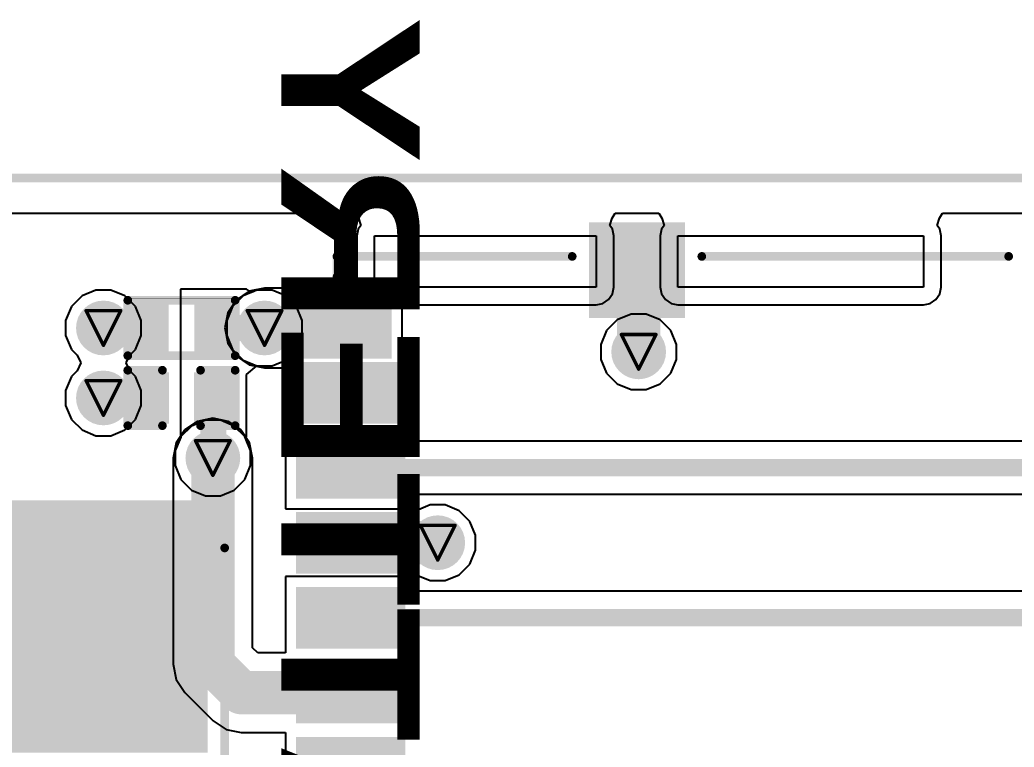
# Model space of a CAD drawing. Header units: inches. Extents: x -6 to 385, y -2 to 98.
# Drawn here: x 17.6 to 32.18, y 36.65 to 47.32 of the extents above; entities that cross this region are included whole.
import ezdxf

# ---------------------------------------------------------------- set-up
doc = ezdxf.new("R2010")
doc.units = ezdxf.units.IN
for name, color, linetype in [('Board outline', 216, 'Continuous'), ('Bottom Layer', 5, 'Continuous'), ('Bottom Overlay', 54, 'Continuous'), ('Bottom Paste', 16, 'Continuous'), ('Bottom Solder', 6, 'Continuous'), ('Drill Drawing', 1, 'Continuous'), ('Keep-Out Layer', 6, 'Continuous'), ('Layer 1', 16, 'Continuous'), ('Layer 2', 76, 'Continuous'), ('Top Layer', 1, 'Continuous'), ('Top Overlay', 2, 'Continuous'), ('Top Paste', 8, 'Continuous'), ('Top Solder', 216, 'Continuous'), ('Via Holes', 16, 'Continuous')]:
    doc.layers.add(name, color=color, linetype=linetype)
doc.styles.add('Arial Black_Bold', font='', dxfattribs={"height": 0.2})
doc.styles.get('Arial Black_Bold').set_extended_font_data('Arial Black', bold=True)

# ---------------------------------------------------------------- blocks, each defined once
blk = doc.blocks.new('R___0402_B_23')
at = {"layer": 'Bottom Layer'}
for points in [[(-0.2412999999999999, 0.3174999999999999), (-0.2413000000000001, -0.3175), (-0.6985, -0.3174999999999999), (-0.6985, 0.3175)], [(0.6985, 0.3174999999999999), (0.6985, -0.3175), (0.2412999999999999, -0.3174999999999999), (0.2413000000000001, 0.3175)]]:
    blk.add_hatch(color=5, dxfattribs=at).paths.add_polyline_path(points)
at = {"layer": 'Bottom Paste'}
for points in [[(-0.2412999999999999, 0.3174999999999999), (-0.2413000000000001, -0.3175), (-0.6985, -0.3174999999999999), (-0.6985, 0.3175)], [(0.6985, 0.3174999999999999), (0.6985, -0.3175), (0.2412999999999999, -0.3174999999999999), (0.2413000000000001, 0.3175)]]:
    blk.add_hatch(color=16, dxfattribs=at).paths.add_polyline_path(points)
at = {"layer": 'Bottom Solder'}
for points in [[(-0.1862988399999999, 0.3725011599999999), (-0.18629884, -0.3725011600000001), (-0.75350116, -0.3725011599999999), (-0.75350116, 0.3725011600000001)], [(0.75350116, 0.3725011599999999), (0.75350116, -0.3725011600000001), (0.1862988399999999, -0.3725011599999999), (0.18629884, 0.3725011600000001)]]:
    blk.add_hatch(color=6, dxfattribs=at).paths.add_polyline_path(points)
at = {"layer": 'Bottom Overlay'}
for points in [[(-0.7874, -0.4064, 0.127, 0.127, 0), (-0.7874, 0.4064, 0.127, 0.127, 0)], [(-0.7874, 0.4064, 0.127, 0.127, 0), (0.7874, 0.4064, 0.127, 0.127, 0)], [(0.7874, -0.4064, 0.127, 0.127, 0), (0.7874, 0.4064, 0.127, 0.127, 0)], [(-0.8128, 0.4317974599999999, 0.0032258, 0.0032258, 0), (0.8128, 0.4317974599999999, 0.0032258, 0.0032258, 0)], [(-0.7874, -0.4064, 0.127, 0.127, 0), (0.7874, -0.4064, 0.127, 0.127, 0)]]:
    blk.add_lwpolyline(points, format="xyseb", dxfattribs=at)
for points in [[(-0.8191499999999999, 0.4064, 0.0635, 0.0635, 1), (-0.7556499999999999, 0.4064, 0.0635, 0.0635, 1)], [(-0.8191499999999999, 0.4064, 0.0635, 0.0635, 1), (-0.7556499999999999, 0.4064, 0.0635, 0.0635, 1)], [(0.7556499999999999, 0.4064, 0.0635, 0.0635, 1), (0.8191499999999999, 0.4064, 0.0635, 0.0635, 1)], [(0.7556499999999999, 0.4064, 0.0635, 0.0635, 1), (0.8191499999999999, 0.4064, 0.0635, 0.0635, 1)], [(-0.81360518, 0.4317974599999999, 0.0016129, 0.0016129, 1), (-0.8119948199999999, 0.4317974599999999, 0.0016129, 0.0016129, 1)], [(0.8119948199999999, 0.4317974599999999, 0.0016129, 0.0016129, 1), (0.81360518, 0.4317974599999999, 0.0016129, 0.0016129, 1)], [(-0.8191499999999999, -0.4064, 0.0635, 0.0635, 1), (-0.7556499999999999, -0.4064, 0.0635, 0.0635, 1)], [(-0.8191499999999999, -0.4064, 0.0635, 0.0635, 1), (-0.7556499999999999, -0.4064, 0.0635, 0.0635, 1)], [(0.7556499999999999, -0.4064, 0.0635, 0.0635, 1), (0.8191499999999999, -0.4064, 0.0635, 0.0635, 1)], [(0.7556499999999999, -0.4064, 0.0635, 0.0635, 1), (0.8191499999999999, -0.4064, 0.0635, 0.0635, 1)]]:
    blk.add_lwpolyline(points, format="xyseb", close=True, dxfattribs=at)
blk = doc.blocks.new('DM3BT_DSF_PEJS_64')
at = {"layer": 'Top Layer'}
for points in [[(-0.9999992699999999, 6.75000047), (-0.9999992699999999, 8.15000021), (-0.2999981299999999, 8.15000021), (-0.29999813, 6.75000047)], [(0.1000010699999999, 6.75000047), (0.1000010700000001, 8.15000021), (0.8000022099999999, 8.15000021), (0.8000022099999999, 6.75000047)], [(1.20000141, 6.75000047), (1.20000141, 8.15000021), (1.90000255, 8.15000021), (1.90000255, 6.75000047)], [(2.30000175, 6.75000047), (2.30000175, 8.15000021), (3.00000289, 8.15000021), (3.00000289, 6.75000047)], [(3.40000209, 6.75000047), (3.40000209, 8.15000021), (4.10000323, 8.15000021), (4.10000323, 6.75000047)], [(4.49999989, 6.75000047), (4.49999989, 8.15000021), (5.20000103, 8.15000021), (5.20000103, 6.75000047)], [(5.45000053, 6.95000007), (5.45000053, 8.15000021), (6.15000167, 8.15000021), (6.15000167, 6.95000007)], [(6.05000187, 3.84999865), (7.25000201, 3.84999865), (7.25000201, 2.64999851), (6.05000187, 2.64999851)]]:
    blk.add_hatch(color=1, dxfattribs=at).paths.add_polyline_path(points)
at = {"layer": 'Top Paste'}
for points in [[(-0.9999992699999999, 6.75000047), (-0.9999992699999999, 8.15000021), (-0.2999981299999999, 8.15000021), (-0.29999813, 6.75000047)], [(0.1000010699999999, 6.75000047), (0.1000010700000001, 8.15000021), (0.8000022099999999, 8.15000021), (0.8000022099999999, 6.75000047)], [(1.20000141, 6.75000047), (1.20000141, 8.15000021), (1.90000255, 8.15000021), (1.90000255, 6.75000047)], [(2.30000175, 6.75000047), (2.30000175, 8.15000021), (3.00000289, 8.15000021), (3.00000289, 6.75000047)], [(3.40000209, 6.75000047), (3.40000209, 8.15000021), (4.10000323, 8.15000021), (4.10000323, 6.75000047)], [(4.49999989, 6.75000047), (4.49999989, 8.15000021), (5.20000103, 8.15000021), (5.20000103, 6.75000047)], [(5.45000053, 6.95000007), (5.45000053, 8.15000021), (6.15000167, 8.15000021), (6.15000167, 6.95000007)], [(6.05000187, 3.84999865), (7.25000201, 3.84999865), (7.25000201, 2.64999851), (6.05000187, 2.64999851)]]:
    blk.add_hatch(color=8, dxfattribs=at).paths.add_polyline_path(points)
at = {"layer": 'Top Solder'}
for points in [[(-1.10159927, 6.648400469999999), (-1.10159927, 8.25160021), (-0.1983981299999999, 8.25160021), (-0.1983981300000001, 6.648400469999999)], [(-0.001598930000000074, 6.648400469999999), (-0.001598929999999926, 8.25160021), (0.9016022099999998, 8.25160021), (0.9016022099999998, 6.648400469999999)], [(1.09840141, 6.648400469999999), (1.09840141, 8.25160021), (2.00160255, 8.25160021), (2.00160255, 6.648400469999999)], [(2.19840175, 6.648400469999999), (2.19840175, 8.25160021), (3.10160289, 8.25160021), (3.10160289, 6.648400469999999)], [(3.29840209, 6.648400469999999), (3.29840209, 8.25160021), (4.20160323, 8.25160021), (4.20160323, 6.648400469999999)], [(4.398399889999999, 6.648400469999999), (4.398399889999999, 8.25160021), (5.30160103, 8.25160021), (5.30160103, 6.648400469999999)], [(5.34840053, 6.848400069999999), (5.34840053, 8.25160021), (6.25160167, 8.25160021), (6.25160167, 6.848400069999999)], [(5.94840187, 3.95159865), (7.351602009999999, 3.95159865), (7.351602009999999, 2.54839851), (5.94840187, 2.54839851)]]:
    blk.add_hatch(color=216, dxfattribs=at).paths.add_polyline_path(points)
at = {"layer": 'Keep-Out Layer'}
for p, q in [((6.40000244, 3.84999992), (6.40000244, 7.099998499999999)), ((6.40000244, 7.099998499999999), (7.15000094, 7.099998499999999)), ((7.15000094, 7.099998499999999), (7.15000094, 3.84999992)), ((7.15000094, 3.84999992), (6.40000244, 3.84999992)), ((6.40000244, -0.95000064), (6.400004979999999, 2.64999978)), ((6.400004979999999, 2.64999978), (7.15000094, 2.64999724)), ((7.15000094, 2.64999724), (7.15000094, -0.95000064)), ((7.15000094, -0.95000064), (6.40000244, -0.95000064))]:
    blk.add_line(p, q, dxfattribs=at)
at = {"layer": 'Top Overlay'}
for points in [[(6.550002139999999, 7.649999939999999, 0.127, 0.127, 0), (6.85000408, 7.649999939999999, 0.127, 0.127, 0)], [(6.85000408, 7.649999939999999, 0.127, 0.127, 0), (6.85000154, 4.19999922, 0.127, 0.127, 0)], [(6.85000408, 2.29999794, 0.127, 0.127, 0), (6.85000408, -2.20000068, 0.127, 0.127, 0)]]:
    blk.add_lwpolyline(points, format="xyseb", dxfattribs=at)
for points in [[(6.51825214, 7.649999939999999, 0.0635, 0.0635, 1), (6.58175214, 7.649999939999999, 0.0635, 0.0635, 1)], [(6.818254079999999, 7.649999939999999, 0.0635, 0.0635, 1), (6.881754079999999, 7.649999939999999, 0.0635, 0.0635, 1)], [(6.818254079999999, 7.649999939999999, 0.0635, 0.0635, 1), (6.881754079999999, 7.649999939999999, 0.0635, 0.0635, 1)], [(6.818251539999999, 4.19999922, 0.0635, 0.0635, 1), (6.881751539999999, 4.19999922, 0.0635, 0.0635, 1)], [(6.818254079999999, 2.29999794, 0.0635, 0.0635, 1), (6.881754079999999, 2.29999794, 0.0635, 0.0635, 1)], [(6.818254079999999, -2.20000068, 0.0635, 0.0635, 1), (6.881754079999999, -2.20000068, 0.0635, 0.0635, 1)]]:
    blk.add_lwpolyline(points, format="xyseb", close=True, dxfattribs=at)
blk = doc.blocks.new('WAFER_PH2_0_2PWB_B_66')
at = {"layer": 'Bottom Layer'}
for points in [[(-4.100000689999999, 4.59999969), (-2.60000115, 4.59999969), (-2.60000115, 1.09999907), (-4.100000689999999, 1.09999907)], [(4.100000689999999, 1.09999907), (2.60000115, 1.09999907), (2.60000115, 4.59999969), (4.100000689999999, 4.59999969)], [(-1.50000081, -1.09999907), (-0.5000002699999999, -1.09999907), (-0.5000002699999999, -4.59999969), (-1.50000081, -4.59999969)], [(0.5000002699999999, -1.09999907), (1.50000081, -1.09999907), (1.50000081, -4.59999969), (0.5000002699999999, -4.59999969)]]:
    blk.add_hatch(color=5, dxfattribs=at).paths.add_polyline_path(points)
at = {"layer": 'Bottom Paste'}
for points in [[(-4.100000689999999, 4.59999969), (-2.60000115, 4.59999969), (-2.60000115, 1.09999907), (-4.100000689999999, 1.09999907)], [(4.100000689999999, 1.09999907), (2.60000115, 1.09999907), (2.60000115, 4.59999969), (4.100000689999999, 4.59999969)], [(-1.50000081, -1.09999907), (-0.5000002699999999, -1.09999907), (-0.5000002699999999, -4.59999969), (-1.50000081, -4.59999969)], [(0.5000002699999999, -1.09999907), (1.50000081, -1.09999907), (1.50000081, -4.59999969), (0.5000002699999999, -4.59999969)]]:
    blk.add_hatch(color=16, dxfattribs=at).paths.add_polyline_path(points)
at = {"layer": 'Bottom Solder'}
for points in [[(-4.201600689999999, 4.70159969), (-2.49840115, 4.70159969), (-2.49840115, 0.99839907), (-4.201600689999999, 0.99839907)], [(4.201600689999999, 0.99839907), (2.49840115, 0.99839907), (2.498401149999999, 4.70159969), (4.201600689999999, 4.70159969)], [(-1.60160081, -0.99839907), (-0.3984002699999999, -0.99839907), (-0.3984002699999999, -4.70159969), (-1.60160081, -4.70159969)], [(0.3984002699999999, -0.99839907), (1.60160081, -0.99839907), (1.60160081, -4.70159969), (0.3984002699999999, -4.70159969)]]:
    blk.add_hatch(color=6, dxfattribs=at).paths.add_polyline_path(points)
at = {"layer": 'Bottom Overlay'}
for points in [[(3.606802539999999, 4.8514, 0.127, 0.127, 0), (-3.50519746, 4.8514, 0.127, 0.127, 0)], [(-4.089399999999999, -2.921, 0.127, 0.127, 0), (-4.089399999999999, 0.8636, 0.127, 0.127, 0)], [(4.0386, -2.921, 0.127, 0.127, 0), (4.0386, 0.8636, 0.127, 0.127, 0)], [(-1.778, -2.921, 0.127, 0.127, 0), (-4.089399999999999, -2.921, 0.127, 0.127, 0)], [(4.0386, -2.921, 0.127, 0.127, 0), (1.7272, -2.921, 0.127, 0.127, 0)], [(-1.87960254, -3.556, 0.127, 0.127, 0), (-1.8796, -3.2512, 0.127, 0.127, 0)], [(-1.72720254, -3.4036, 0.127, 0.127, 0), (-1.8796, -3.2512, 0.127, 0.127, 0)], [(-1.87960254, -3.556, 0.127, 0.127, 0), (-1.72720254, -3.4036, 0.127, 0.127, 0)]]:
    blk.add_lwpolyline(points, format="xyseb", dxfattribs=at)
for points in [[(-3.53694746, 4.8514, 0.0635, 0.0635, 1), (-3.47344746, 4.8514, 0.0635, 0.0635, 1)], [(3.57505254, 4.8514, 0.0635, 0.0635, 1), (3.63855254, 4.8514, 0.0635, 0.0635, 1)], [(-4.12115, 0.8636, 0.0635, 0.0635, 1), (-4.05765, 0.8636, 0.0635, 0.0635, 1)], [(4.00685, 0.8636, 0.0635, 0.0635, 1), (4.070349999999999, 0.8636, 0.0635, 0.0635, 1)], [(-4.12115, -2.921, 0.0635, 0.0635, 1), (-4.05765, -2.921, 0.0635, 0.0635, 1)], [(-4.12115, -2.921, 0.0635, 0.0635, 1), (-4.05765, -2.921, 0.0635, 0.0635, 1)], [(-1.80975, -2.921, 0.0635, 0.0635, 1), (-1.74625, -2.921, 0.0635, 0.0635, 1)], [(1.69545, -2.921, 0.0635, 0.0635, 1), (1.75895, -2.921, 0.0635, 0.0635, 1)], [(4.00685, -2.921, 0.0635, 0.0635, 1), (4.070349999999999, -2.921, 0.0635, 0.0635, 1)], [(4.00685, -2.921, 0.0635, 0.0635, 1), (4.070349999999999, -2.921, 0.0635, 0.0635, 1)], [(-1.91135, -3.2512, 0.0635, 0.0635, 1), (-1.84785, -3.2512, 0.0635, 0.0635, 1)], [(-1.91135, -3.2512, 0.0635, 0.0635, 1), (-1.84785, -3.2512, 0.0635, 0.0635, 1)], [(-1.75895254, -3.4036, 0.0635, 0.0635, 1), (-1.69545254, -3.4036, 0.0635, 0.0635, 1)], [(-1.75895254, -3.4036, 0.0635, 0.0635, 1), (-1.69545254, -3.4036, 0.0635, 0.0635, 1)], [(-1.91135254, -3.556, 0.0635, 0.0635, 1), (-1.84785254, -3.556, 0.0635, 0.0635, 1)], [(-1.91135254, -3.556, 0.0635, 0.0635, 1), (-1.84785254, -3.556, 0.0635, 0.0635, 1)]]:
    blk.add_lwpolyline(points, format="xyseb", close=True, dxfattribs=at)
blk = doc.blocks.new('C___0402_B_79')
at = {"layer": 'Bottom Layer'}
for points in [[(-0.2413, 0.31750254), (-0.2412999999999999, -0.31749746), (-0.6985, -0.31749746), (-0.6985, 0.31750254)], [(0.6985, 0.3175), (0.6985, -0.3175), (0.2413, -0.3175), (0.2412999999999999, 0.3175)]]:
    blk.add_hatch(color=5, dxfattribs=at).paths.add_polyline_path(points)
at = {"layer": 'Bottom Paste'}
for points in [[(-0.2413, 0.31750254), (-0.2412999999999999, -0.31749746), (-0.6985, -0.31749746), (-0.6985, 0.31750254)], [(0.6985, 0.3175), (0.6985, -0.3175), (0.2413, -0.3175), (0.2412999999999999, 0.3175)]]:
    blk.add_hatch(color=16, dxfattribs=at).paths.add_polyline_path(points)
at = {"layer": 'Bottom Solder'}
for points in [[(-0.18130012, 0.37750242), (-0.18130012, -0.37749734), (-0.7584998799999999, -0.37749734), (-0.7584998799999999, 0.37750242)], [(0.7584998799999999, 0.37749988), (0.7584998799999999, -0.37749988), (0.18130012, -0.37749988), (0.18130012, 0.37749988)]]:
    blk.add_hatch(color=6, dxfattribs=at).paths.add_polyline_path(points)
at = {"layer": 'Bottom Overlay'}
for points in [[(-0.27940254, 0.40640254, 0.127, 0.127, 0), (-0.7874, 0.4064, 0.127, 0.127, 0)], [(-0.7874, 0.4064, 0.127, 0.127, 0), (-0.7874, -0.4064, 0.127, 0.127, 0)], [(0.78740254, 0.40640254, 0.127, 0.127, 0), (0.2794, 0.4064, 0.127, 0.127, 0)], [(0.78740254, 0.40640254, 0.127, 0.127, 0), (0.78739492, -0.4064, 0.127, 0.127, 0)], [(-0.27939746, -0.4064, 0.127, 0.127, 0), (-0.7874, -0.4064, 0.127, 0.127, 0)], [(0.78739492, -0.4064, 0.127, 0.127, 0), (0.2794, -0.4064, 0.127, 0.127, 0)]]:
    blk.add_lwpolyline(points, format="xyseb", dxfattribs=at)
for points in [[(-0.8191499999999999, 0.4064, 0.0635, 0.0635, 1), (-0.7556499999999999, 0.4064, 0.0635, 0.0635, 1)], [(-0.8191499999999999, 0.4064, 0.0635, 0.0635, 1), (-0.7556499999999999, 0.4064, 0.0635, 0.0635, 1)], [(-0.31115254, 0.40640254, 0.0635, 0.0635, 1), (-0.24765254, 0.40640254, 0.0635, 0.0635, 1)], [(0.24765, 0.4064, 0.0635, 0.0635, 1), (0.31115, 0.4064, 0.0635, 0.0635, 1)], [(0.75565254, 0.40640254, 0.0635, 0.0635, 1), (0.8191525399999998, 0.40640254, 0.0635, 0.0635, 1)], [(0.75565254, 0.40640254, 0.0635, 0.0635, 1), (0.8191525399999998, 0.40640254, 0.0635, 0.0635, 1)], [(-0.8191499999999999, -0.4064, 0.0635, 0.0635, 1), (-0.7556499999999999, -0.4064, 0.0635, 0.0635, 1)], [(-0.8191499999999999, -0.4064, 0.0635, 0.0635, 1), (-0.7556499999999999, -0.4064, 0.0635, 0.0635, 1)], [(-0.31114746, -0.4064, 0.0635, 0.0635, 1), (-0.24764746, -0.4064, 0.0635, 0.0635, 1)], [(0.24765, -0.4064, 0.0635, 0.0635, 1), (0.31115, -0.4064, 0.0635, 0.0635, 1)], [(0.7556449199999999, -0.4064, 0.0635, 0.0635, 1), (0.81914492, -0.4064, 0.0635, 0.0635, 1)], [(0.7556449199999999, -0.4064, 0.0635, 0.0635, 1), (0.81914492, -0.4064, 0.0635, 0.0635, 1)]]:
    blk.add_lwpolyline(points, format="xyseb", close=True, dxfattribs=at)

msp = doc.modelspace()

# ---------------------------------------------------------------- hatches: boundary and pattern name
at = {"layer": 'Bottom Layer'}
h = msp.add_hatch(color=5, dxfattribs=at)
edge = h.paths.add_edge_path()
edge.add_arc((18.8214, 42.79933782), 0.2999994, 0, 360)
h = msp.add_hatch(color=5, dxfattribs=at)
edge = h.paths.add_edge_path()
edge.add_arc((21.1836, 42.79933782), 0.2999994, 0, 360)
h = msp.add_hatch(color=5, dxfattribs=at)
edge = h.paths.add_edge_path()
edge.add_arc((26.67, 42.44933597999999), 0.2999994, 0, 360)
h = msp.add_hatch(color=5, dxfattribs=at)
edge = h.paths.add_edge_path()
edge.add_arc((18.8214, 41.77313718), 0.2999994, 0, 360)
h = msp.add_hatch(color=5, dxfattribs=at)
edge = h.paths.add_edge_path()
edge.add_arc((20.42605516, 40.89169368), 0.2999994, 0, 360)
msp.add_hatch(color=5, dxfattribs=at).paths.add_polyline_path([(11.14799904, 36.567999), (20.34800096, 36.567999), (20.34800096, 40.16800196), (11.14799904, 40.16800196)])
h = msp.add_hatch(color=5, dxfattribs=at)
edge = h.paths.add_edge_path()
edge.add_arc((23.7236, 39.64939999999999), 0.2999994, 0, 360)
at = {"layer": 'Bottom Solder'}
h = msp.add_hatch(color=6, dxfattribs=at)
edge = h.paths.add_edge_path()
edge.add_arc((18.8214, 42.79933782), 0.4015993999999999, 0, 360)
h = msp.add_hatch(color=6, dxfattribs=at)
edge = h.paths.add_edge_path()
edge.add_arc((21.1836, 42.79933782), 0.4015993999999999, 0, 360)
h = msp.add_hatch(color=6, dxfattribs=at)
edge = h.paths.add_edge_path()
edge.add_arc((26.67, 42.44933597999999), 0.4015993999999999, 0, 360)
h = msp.add_hatch(color=6, dxfattribs=at)
edge = h.paths.add_edge_path()
edge.add_arc((18.8214, 41.77313718), 0.4015993999999999, 0, 360)
h = msp.add_hatch(color=6, dxfattribs=at)
edge = h.paths.add_edge_path()
edge.add_arc((20.42605516, 40.89169368), 0.4015993999999999, 0, 360)
h = msp.add_hatch(color=6, dxfattribs=at)
edge = h.paths.add_edge_path()
edge.add_arc((23.7236, 39.64939999999999), 0.4015993999999999, 0, 360)
at = {"layer": 'Layer 1'}
h = msp.add_hatch(color=16, dxfattribs=at)
edge = h.paths.add_edge_path()
edge.add_arc((18.8214, 42.79933782), 0.2999994, 0, 360)
h = msp.add_hatch(color=16, dxfattribs=at)
edge = h.paths.add_edge_path()
edge.add_arc((21.1836, 42.79933782), 0.2999994, 0, 360)
h = msp.add_hatch(color=16, dxfattribs=at)
edge = h.paths.add_edge_path()
edge.add_arc((26.67, 42.44933597999999), 0.2999994, 0, 360)
h = msp.add_hatch(color=16, dxfattribs=at)
edge = h.paths.add_edge_path()
edge.add_arc((18.8214, 41.77313718), 0.2999994, 0, 360)
h = msp.add_hatch(color=16, dxfattribs=at)
edge = h.paths.add_edge_path()
edge.add_arc((20.42605516, 40.89169368), 0.2999994, 0, 360)
h = msp.add_hatch(color=16, dxfattribs=at)
edge = h.paths.add_edge_path()
edge.add_arc((23.7236, 39.64939999999999), 0.2999994, 0, 360)
at = {"layer": 'Layer 2'}
h = msp.add_hatch(color=76, dxfattribs=at)
edge = h.paths.add_edge_path()
edge.add_arc((18.8214, 42.79933782), 0.2999994, 0, 360)
h = msp.add_hatch(color=76, dxfattribs=at)
edge = h.paths.add_edge_path()
edge.add_arc((21.1836, 42.79933782), 0.2999994, 0, 360)
h = msp.add_hatch(color=76, dxfattribs=at)
edge = h.paths.add_edge_path()
edge.add_arc((26.67, 42.44933597999999), 0.2999994, 0, 360)
h = msp.add_hatch(color=76, dxfattribs=at)
edge = h.paths.add_edge_path()
edge.add_arc((18.8214, 41.77313718), 0.2999994, 0, 360)
h = msp.add_hatch(color=76, dxfattribs=at)
edge = h.paths.add_edge_path()
edge.add_arc((20.42605516, 40.89169368), 0.2999994, 0, 360)
h = msp.add_hatch(color=76, dxfattribs=at)
edge = h.paths.add_edge_path()
edge.add_arc((23.7236, 39.64939999999999), 0.2999994, 0, 360)
at = {"layer": 'Top Layer'}
h = msp.add_hatch(color=1, dxfattribs=at)
edge = h.paths.add_edge_path()
edge.add_arc((18.8214, 42.79933782), 0.2999994, 0, 360)
h = msp.add_hatch(color=1, dxfattribs=at)
edge = h.paths.add_edge_path()
edge.add_arc((21.1836, 42.79933782), 0.2999994, 0, 360)
h = msp.add_hatch(color=1, dxfattribs=at)
edge = h.paths.add_edge_path()
edge.add_arc((26.67, 42.44933597999999), 0.2999994, 0, 360)
h = msp.add_hatch(color=1, dxfattribs=at)
edge = h.paths.add_edge_path()
edge.add_arc((18.8214, 41.77313718), 0.2999994, 0, 360)
h = msp.add_hatch(color=1, dxfattribs=at)
edge = h.paths.add_edge_path()
edge.add_arc((20.42605516, 40.89169368), 0.2999994, 0, 360)
h = msp.add_hatch(color=1, dxfattribs=at)
edge = h.paths.add_edge_path()
edge.add_arc((23.7236, 39.64939999999999), 0.2999994, 0, 360)
at = {"layer": 'Top Solder'}
h = msp.add_hatch(color=216, dxfattribs=at)
edge = h.paths.add_edge_path()
edge.add_arc((18.8214, 42.79933782), 0.4015993999999999, 0, 360)
h = msp.add_hatch(color=216, dxfattribs=at)
edge = h.paths.add_edge_path()
edge.add_arc((21.1836, 42.79933782), 0.4015993999999999, 0, 360)
h = msp.add_hatch(color=216, dxfattribs=at)
edge = h.paths.add_edge_path()
edge.add_arc((26.67, 42.44933597999999), 0.4015993999999999, 0, 360)
h = msp.add_hatch(color=216, dxfattribs=at)
edge = h.paths.add_edge_path()
edge.add_arc((18.8214, 41.77313718), 0.4015993999999999, 0, 360)
h = msp.add_hatch(color=216, dxfattribs=at)
edge = h.paths.add_edge_path()
edge.add_arc((20.42605516, 40.89169368), 0.4015993999999999, 0, 360)
h = msp.add_hatch(color=216, dxfattribs=at)
edge = h.paths.add_edge_path()
edge.add_arc((23.7236, 39.64939999999999), 0.4015993999999999, 0, 360)
at = {"layer": 'Via Holes'}
h = msp.add_hatch(color=7, dxfattribs=at)
edge = h.paths.add_edge_path()
edge.add_arc((18.8214, 42.79933782), 0.1499997, 0, 360)
h = msp.add_hatch(color=7, dxfattribs=at)
edge = h.paths.add_edge_path()
edge.add_arc((21.1836, 42.79933782), 0.1499997, 0, 360)
h = msp.add_hatch(color=7, dxfattribs=at)
edge = h.paths.add_edge_path()
edge.add_arc((26.67, 42.44933597999999), 0.1499997, 0, 360)
h = msp.add_hatch(color=7, dxfattribs=at)
edge = h.paths.add_edge_path()
edge.add_arc((18.8214, 41.77313718), 0.1499997, 0, 360)
h = msp.add_hatch(color=7, dxfattribs=at)
edge = h.paths.add_edge_path()
edge.add_arc((20.42605516, 40.89169368), 0.1499997, 0, 360)
h = msp.add_hatch(color=7, dxfattribs=at)
edge = h.paths.add_edge_path()
edge.add_arc((23.7236, 39.64939999999999), 0.1499997, 0, 360)

# ---------------------------------------------------------------- linework, layer by layer
at = {"layer": 'Board outline'}
msp.add_lwpolyline([(2.54e-06, 45.00000144, 0.127, 0.127, 0), (79.59657944, 45.00000144, 0.127, 0.127, 0)], format="xyseb", dxfattribs=at)
at = {"layer": 'Bottom Layer'}
for p, q in [((12.90421092, 44.48205987999999), (22.51653358, 44.48205987999999)), ((22.51653358, 44.48205987999999), (22.56192338, 44.41143264)), ((26.2796782, 44.41143264), (26.32506799999999, 44.48205987999999)), ((26.32506799999999, 44.48205987999999), (26.96653484, 44.48205987999999)), ((26.96653484, 44.48205987999999), (27.01192464, 44.41143264)), ((31.07967876, 44.41143264), (31.12506856, 44.48205987999999)), ((31.12506856, 44.48205987999999), (66.69236598, 44.48205987999999)), ((22.56192338, 44.41143264), (22.5938334, 44.30425988)), ((26.24776818, 44.30425988), (26.2796782, 44.41143264)), ((27.01192464, 44.41143264), (27.04383466, 44.30425988)), ((31.04776874, 44.30425988), (31.07967876, 44.41143264)), ((22.55653858, 44.24844338), (22.53682564, 44.14933766)), ((22.5938334, 44.30425988), (22.55653858, 44.24844338)), ((26.285063, 44.24844338), (26.24776818, 44.30425988)), ((26.30477594, 44.14933766), (26.285063, 44.24844338)), ((27.00653984, 44.24844338), (26.9868269, 44.14933766)), ((27.04383466, 44.30425988), (27.00653984, 44.24844338)), ((31.08506356, 44.24844338), (31.04776874, 44.30425988)), ((31.1047765, 44.14933766), (31.08506356, 44.24844338)), ((22.53682564, 44.14933766), (22.53682564, 43.39933916)), ((26.30477594, 43.39933916), (26.30477594, 44.14933766)), ((26.9868269, 44.14933766), (26.98682436, 43.39934169999999)), ((31.1047765, 43.39933916), (31.1047765, 44.14933766)), ((20.9185002, 43.37083782), (19.9533002, 43.37083782)), ((19.9533002, 43.37083782), (19.9533002, 42.22783782)), ((20.99394836, 43.32042644), (20.9185002, 43.37084036)), ((20.9185002, 43.37084036), (20.9185002, 43.37083782)), ((21.0734021, 43.35333722), (20.99394836, 43.32042644)), ((21.2937979, 43.35333722), (21.0734021, 43.35333722)), ((21.49741446, 43.26899651999999), (21.2937979, 43.35333722)), ((22.53682564, 43.39933916), (22.55653858, 43.30023344)), ((22.55653858, 43.30023344), (22.61267766, 43.21621532)), ((26.22892392, 43.21621532), (26.285063, 43.30023344)), ((26.285063, 43.30023344), (26.30477594, 43.39933916)), ((26.98682436, 43.39934169999999), (27.0065373, 43.30023598)), ((27.0065373, 43.30023598), (27.06267638, 43.21621786)), ((31.02892448, 43.21621532), (31.08506356, 43.30023344)), ((31.08506356, 43.30023344), (31.1047765, 43.39933916)), ((21.6532587, 43.11315228), (21.49741446, 43.26899651999999)), ((22.61267766, 43.21621532), (22.69669578, 43.16007624)), ((22.69669578, 43.16007624), (22.7958015, 43.1403633)), ((26.04580008, 43.1403633), (26.1449058, 43.16007624)), ((26.1449058, 43.16007624), (26.22892392, 43.21621532)), ((27.06267638, 43.21621786), (27.1466945, 43.16007878)), ((27.1466945, 43.16007878), (27.24580022, 43.14036583999999)), ((30.84580064, 43.1403633), (30.94490636, 43.16007624)), ((30.94490636, 43.16007624), (31.02892448, 43.21621532)), ((21.7375994, 42.90953572), (21.6532587, 43.11315228)), ((22.7958015, 43.1403633), (26.04580008, 43.1403633)), ((27.24580022, 43.14036583999999), (30.84580064, 43.1403633)), ((21.7375994, 42.68913992), (21.7375994, 42.90953572)), ((21.6532587, 42.48552335999999), (21.7375994, 42.68913992)), ((21.49741446, 42.32967912), (21.6532587, 42.48552335999999)), ((21.2937979, 42.24533842), (21.49741446, 42.32967912)), ((19.9533002, 42.22783782), (19.9533002, 41.20163463999999)), ((20.9185002, 42.11705064), (21.07340464, 42.24533842)), ((21.07340464, 42.24533842), (21.2937979, 42.24533842)), ((20.9185002, 41.20163463999999), (20.9185002, 42.11705064)), ((19.95421968, 41.20025542), (19.87205576, 41.00189158)), ((19.9533002, 41.20163463999999), (19.95329766, 41.20163463999999)), ((19.95329766, 41.20163463999999), (19.95421968, 41.20025542)), ((20.90542428, 41.18206394), (20.91850274, 41.20163463999999)), ((20.98005456, 41.00189158), (20.90542428, 41.18206394)), ((20.91850274, 41.20163463999999), (20.9185002, 41.20163463999999)), ((19.87205576, 41.00189158), (19.87205576, 40.78149577999999)), ((20.98005456, 40.78149577999999), (20.98005456, 41.00189158)), ((19.87205576, 40.78149577999999), (19.95639646, 40.57787922)), ((20.89571386, 40.57787922), (20.98005456, 40.78149577999999)), ((19.95639646, 40.57787922), (20.1122407, 40.42203498)), ((20.73986962, 40.42203498), (20.89571386, 40.57787922)), ((20.1122407, 40.42203498), (20.31585726, 40.33769427999999)), ((20.53625306, 40.33769427999999), (20.73986962, 40.42203498)), ((20.31585726, 40.33769427999999), (20.53625306, 40.33769427999999))]:
    msp.add_line(p, q, dxfattribs=at)
for points in [[(18.8214, 42.79933782, 0.508, 0.508, 0), (19.43259004, 42.79933782, 0.508, 0.508, 0)], [(20.4359002, 42.79933782, 0.3809999999999999, 0.3809999999999999, 0), (21.1836, 42.79933782, 0.3809999999999999, 0.3809999999999999, 0)], [(18.8214, 41.77313718, 0.508, 0.508, 0), (19.43259004, 41.77313718, 0.508, 0.508, 0)], [(20.43097768, 41.76821212, 0.3809999999999999, 0.3809999999999999, 0), (20.4359002, 41.77313463999999, 0.3809999999999999, 0.3809999999999999, 0)], [(20.43097768, 40.8966162, 0.3809999999999999, 0.3809999999999999, 0), (20.43097768, 41.76821212, 0.3809999999999999, 0.3809999999999999, 0)], [(20.42605516, 40.89169368, 0.3809999999999999, 0.3809999999999999, 0), (20.43097768, 40.8966162, 0.3809999999999999, 0.3809999999999999, 0)]]:
    msp.add_lwpolyline(points, format="xyseb", dxfattribs=at)
for points in [[(18.6944, 42.79933782, 0.254, 0.254, 1), (18.9484, 42.79933782, 0.254, 0.254, 1)], [(19.30559004, 42.79933782, 0.254, 0.254, 1), (19.55959004, 42.79933782, 0.254, 0.254, 1)], [(20.3406502, 42.79933782, 0.1905, 0.1905, 1), (20.5311502, 42.79933782, 0.1905, 0.1905, 1)], [(21.08835, 42.79933782, 0.1905, 0.1905, 1), (21.27885, 42.79933782, 0.1905, 0.1905, 1)], [(18.6944, 41.77313718, 0.254, 0.254, 1), (18.9484, 41.77313718, 0.254, 0.254, 1)], [(19.30559004, 41.77313718, 0.254, 0.254, 1), (19.55959004, 41.77313718, 0.254, 0.254, 1)], [(20.33572768, 41.76821212, 0.1905, 0.1905, 1), (20.52622768, 41.76821212, 0.1905, 0.1905, 1)], [(20.33572768, 41.76821212, 0.1905, 0.1905, 1), (20.52622768, 41.76821212, 0.1905, 0.1905, 1)], [(20.3406502, 41.77313463999999, 0.1905, 0.1905, 1), (20.5311502, 41.77313463999999, 0.1905, 0.1905, 1)], [(20.33080516, 40.89169368, 0.1905, 0.1905, 1), (20.52130516, 40.89169368, 0.1905, 0.1905, 1)], [(20.33572768, 40.8966162, 0.1905, 0.1905, 1), (20.52622768, 40.8966162, 0.1905, 0.1905, 1)], [(20.33572768, 40.8966162, 0.1905, 0.1905, 1), (20.52622768, 40.8966162, 0.1905, 0.1905, 1)]]:
    msp.add_lwpolyline(points, format="xyseb", close=True, dxfattribs=at)
at = {"layer": 'Drill Drawing'}
for points in [[(18.5674, 43.05333782, 0.0508, 0.0508, 0), (19.0754, 43.05333782, 0.0508, 0.0508, 0)], [(18.5674, 43.05333782, 0.0508, 0.0508, 0), (18.8214, 42.54533782, 0.0508, 0.0508, 0)], [(18.8214, 42.54533782, 0.0508, 0.0508, 0), (19.0754, 43.05333782, 0.0508, 0.0508, 0)], [(20.9296, 43.05333782, 0.0508, 0.0508, 0), (21.4376, 43.05333782, 0.0508, 0.0508, 0)], [(20.9296, 43.05333782, 0.0508, 0.0508, 0), (21.1836, 42.54533782, 0.0508, 0.0508, 0)], [(21.1836, 42.54533782, 0.0508, 0.0508, 0), (21.4376, 43.05333782, 0.0508, 0.0508, 0)], [(26.416, 42.70333598, 0.0508, 0.0508, 0), (26.924, 42.70333598, 0.0508, 0.0508, 0)], [(26.416, 42.70333598, 0.0508, 0.0508, 0), (26.67, 42.19533598, 0.0508, 0.0508, 0)], [(26.67, 42.19533598, 0.0508, 0.0508, 0), (26.924, 42.70333598, 0.0508, 0.0508, 0)], [(18.5674, 42.02713718, 0.0508, 0.0508, 0), (19.0754, 42.02713718, 0.0508, 0.0508, 0)], [(18.5674, 42.02713718, 0.0508, 0.0508, 0), (18.8214, 41.51913717999999, 0.0508, 0.0508, 0)], [(18.8214, 41.51913717999999, 0.0508, 0.0508, 0), (19.0754, 42.02713718, 0.0508, 0.0508, 0)], [(20.17205516, 41.14569367999999, 0.0508, 0.0508, 0), (20.68005516, 41.14569367999999, 0.0508, 0.0508, 0)], [(20.17205516, 41.14569367999999, 0.0508, 0.0508, 0), (20.42605516, 40.63769368, 0.0508, 0.0508, 0)], [(20.42605516, 40.63769368, 0.0508, 0.0508, 0), (20.68005516, 41.14569367999999, 0.0508, 0.0508, 0)], [(23.4696, 39.9034, 0.0508, 0.0508, 0), (23.9776, 39.9034, 0.0508, 0.0508, 0)], [(23.4696, 39.9034, 0.0508, 0.0508, 0), (23.7236, 39.3954, 0.0508, 0.0508, 0)], [(23.7236, 39.3954, 0.0508, 0.0508, 0), (23.9776, 39.9034, 0.0508, 0.0508, 0)]]:
    msp.add_lwpolyline(points, format="xyseb", dxfattribs=at)
for points in [[(18.5547, 43.05333782, 0.0254, 0.0254, 1), (18.5801, 43.05333782, 0.0254, 0.0254, 1)], [(18.5547, 43.05333782, 0.0254, 0.0254, 1), (18.5801, 43.05333782, 0.0254, 0.0254, 1)], [(19.0627, 43.05333782, 0.0254, 0.0254, 1), (19.0881, 43.05333782, 0.0254, 0.0254, 1)], [(19.0627, 43.05333782, 0.0254, 0.0254, 1), (19.0881, 43.05333782, 0.0254, 0.0254, 1)], [(20.9169, 43.05333782, 0.0254, 0.0254, 1), (20.9423, 43.05333782, 0.0254, 0.0254, 1)], [(20.9169, 43.05333782, 0.0254, 0.0254, 1), (20.9423, 43.05333782, 0.0254, 0.0254, 1)], [(21.4249, 43.05333782, 0.0254, 0.0254, 1), (21.4503, 43.05333782, 0.0254, 0.0254, 1)], [(21.4249, 43.05333782, 0.0254, 0.0254, 1), (21.4503, 43.05333782, 0.0254, 0.0254, 1)], [(26.4033, 42.70333598, 0.0254, 0.0254, 1), (26.4287, 42.70333598, 0.0254, 0.0254, 1)], [(26.4033, 42.70333598, 0.0254, 0.0254, 1), (26.4287, 42.70333598, 0.0254, 0.0254, 1)], [(26.9113, 42.70333598, 0.0254, 0.0254, 1), (26.9367, 42.70333598, 0.0254, 0.0254, 1)], [(26.9113, 42.70333598, 0.0254, 0.0254, 1), (26.9367, 42.70333598, 0.0254, 0.0254, 1)], [(18.8087, 42.54533782, 0.0254, 0.0254, 1), (18.8341, 42.54533782, 0.0254, 0.0254, 1)], [(18.8087, 42.54533782, 0.0254, 0.0254, 1), (18.8341, 42.54533782, 0.0254, 0.0254, 1)], [(21.1709, 42.54533782, 0.0254, 0.0254, 1), (21.1963, 42.54533782, 0.0254, 0.0254, 1)], [(21.1709, 42.54533782, 0.0254, 0.0254, 1), (21.1963, 42.54533782, 0.0254, 0.0254, 1)], [(26.6573, 42.19533598, 0.0254, 0.0254, 1), (26.6827, 42.19533598, 0.0254, 0.0254, 1)], [(26.6573, 42.19533598, 0.0254, 0.0254, 1), (26.6827, 42.19533598, 0.0254, 0.0254, 1)], [(18.5547, 42.02713718, 0.0254, 0.0254, 1), (18.5801, 42.02713718, 0.0254, 0.0254, 1)], [(18.5547, 42.02713718, 0.0254, 0.0254, 1), (18.5801, 42.02713718, 0.0254, 0.0254, 1)], [(19.0627, 42.02713718, 0.0254, 0.0254, 1), (19.0881, 42.02713718, 0.0254, 0.0254, 1)], [(19.0627, 42.02713718, 0.0254, 0.0254, 1), (19.0881, 42.02713718, 0.0254, 0.0254, 1)], [(18.8087, 41.51913717999999, 0.0254, 0.0254, 1), (18.8341, 41.51913717999999, 0.0254, 0.0254, 1)], [(18.8087, 41.51913717999999, 0.0254, 0.0254, 1), (18.8341, 41.51913717999999, 0.0254, 0.0254, 1)], [(20.15935516, 41.14569367999999, 0.0254, 0.0254, 1), (20.18475516, 41.14569367999999, 0.0254, 0.0254, 1)], [(20.15935516, 41.14569367999999, 0.0254, 0.0254, 1), (20.18475516, 41.14569367999999, 0.0254, 0.0254, 1)], [(20.66735516, 41.14569367999999, 0.0254, 0.0254, 1), (20.69275516, 41.14569367999999, 0.0254, 0.0254, 1)], [(20.66735516, 41.14569367999999, 0.0254, 0.0254, 1), (20.69275516, 41.14569367999999, 0.0254, 0.0254, 1)], [(20.41335516, 40.63769368, 0.0254, 0.0254, 1), (20.43875516, 40.63769368, 0.0254, 0.0254, 1)], [(20.41335516, 40.63769368, 0.0254, 0.0254, 1), (20.43875516, 40.63769368, 0.0254, 0.0254, 1)], [(23.4569, 39.9034, 0.0254, 0.0254, 1), (23.4823, 39.9034, 0.0254, 0.0254, 1)], [(23.4569, 39.9034, 0.0254, 0.0254, 1), (23.4823, 39.9034, 0.0254, 0.0254, 1)], [(23.9649, 39.9034, 0.0254, 0.0254, 1), (23.9903, 39.9034, 0.0254, 0.0254, 1)], [(23.9649, 39.9034, 0.0254, 0.0254, 1), (23.9903, 39.9034, 0.0254, 0.0254, 1)], [(23.7109, 39.3954, 0.0254, 0.0254, 1), (23.7363, 39.3954, 0.0254, 0.0254, 1)], [(23.7109, 39.3954, 0.0254, 0.0254, 1), (23.7363, 39.3954, 0.0254, 0.0254, 1)]]:
    msp.add_lwpolyline(points, format="xyseb", close=True, dxfattribs=at)
at = {"layer": 'Layer 1'}
for p, q in [((0.30216094, 44.48205987999999), (22.51653358, 44.48205987999999)), ((22.51653358, 44.48205987999999), (22.56192338, 44.41143264)), ((26.2796782, 44.41143264), (26.32506799999999, 44.48205987999999)), ((26.32506799999999, 44.48205987999999), (26.96653484, 44.48205987999999)), ((26.96653484, 44.48205987999999), (27.01192464, 44.41143264)), ((31.07967876, 44.41143264), (31.12506856, 44.48205987999999)), ((31.12506856, 44.48205987999999), (79.29441342, 44.48205987999999)), ((22.56192338, 44.41143264), (22.5938334, 44.30425988)), ((26.24776818, 44.30425988), (26.2796782, 44.41143264)), ((27.01192464, 44.41143264), (27.04383466, 44.30425988)), ((31.04776874, 44.30425988), (31.07967876, 44.41143264)), ((22.55653858, 44.24844338), (22.53682564, 44.14933766)), ((22.5938334, 44.30425988), (22.55653858, 44.24844338)), ((26.285063, 44.24844338), (26.24776818, 44.30425988)), ((26.30477594, 44.14933766), (26.285063, 44.24844338)), ((27.00653984, 44.24844338), (26.9868269, 44.14933766)), ((27.04383466, 44.30425988), (27.00653984, 44.24844338)), ((31.08506356, 44.24844338), (31.04776874, 44.30425988)), ((31.1047765, 44.14933766), (31.08506356, 44.24844338)), ((22.53682564, 44.14933766), (22.53682564, 43.39933916)), ((26.30477594, 43.39933916), (26.30477594, 44.14933766)), ((26.9868269, 44.14933766), (26.98682436, 43.39934169999999)), ((31.1047765, 43.39933916), (31.1047765, 44.14933766)), ((21.0734021, 43.35333722), (20.86978554, 43.26899651999999)), ((21.2937979, 43.35333722), (21.0734021, 43.35333722)), ((21.49741446, 43.26899651999999), (21.2937979, 43.35333722)), ((22.53682564, 43.39933916), (22.55653858, 43.30023344)), ((22.55653858, 43.30023344), (22.61267766, 43.21621532)), ((26.22892392, 43.21621532), (26.285063, 43.30023344)), ((26.285063, 43.30023344), (26.30477594, 43.39933916)), ((26.98682436, 43.39934169999999), (27.0065373, 43.30023598)), ((27.0065373, 43.30023598), (27.06267638, 43.21621786)), ((31.02892448, 43.21621532), (31.08506356, 43.30023344)), ((31.08506356, 43.30023344), (31.1047765, 43.39933916)), ((20.86978554, 43.26899651999999), (20.7139413, 43.11315228)), ((21.6532587, 43.11315228), (21.49741446, 43.26899651999999)), ((22.61267766, 43.21621532), (22.69669578, 43.16007624)), ((22.69669578, 43.16007624), (22.7958015, 43.1403633)), ((26.04580008, 43.1403633), (26.1449058, 43.16007624)), ((26.1449058, 43.16007624), (26.22892392, 43.21621532)), ((27.06267638, 43.21621786), (27.1466945, 43.16007878)), ((27.1466945, 43.16007878), (27.24580022, 43.14036583999999)), ((30.84580064, 43.1403633), (30.94490636, 43.16007624)), ((30.94490636, 43.16007624), (31.02892448, 43.21621532)), ((20.7139413, 43.11315228), (20.6296006, 42.90953572)), ((21.7375994, 42.90953572), (21.6532587, 43.11315228)), ((22.7958015, 43.1403633), (26.04580008, 43.1403633)), ((27.24580022, 43.14036583999999), (30.84580064, 43.1403633)), ((20.6296006, 42.90953572), (20.6296006, 42.68913992)), ((21.7375994, 42.68913992), (21.7375994, 42.90953572)), ((20.6296006, 42.68913992), (20.7139413, 42.48552335999999)), ((21.6532587, 42.48552335999999), (21.7375994, 42.68913992)), ((20.7139413, 42.48552335999999), (20.86978554, 42.32967912)), ((21.49741446, 42.32967912), (21.6532587, 42.48552335999999)), ((20.86978554, 42.32967912), (21.0734021, 42.24533842)), ((21.2937979, 42.24533842), (21.49741446, 42.32967912)), ((21.0734021, 42.24533842), (21.2937979, 42.24533842)), ((20.31585726, 41.44569308), (20.1122407, 41.36135237999999)), ((20.53625306, 41.44569308), (20.31585726, 41.44569308)), ((20.73986962, 41.36135237999999), (20.53625306, 41.44569308)), ((20.1122407, 41.36135237999999), (19.95639646, 41.20550814)), ((20.89571386, 41.20550814), (20.73986962, 41.36135237999999)), ((19.95639646, 41.20550814), (19.87205576, 41.00189158)), ((20.98005456, 41.00189158), (20.89571386, 41.20550814)), ((19.87205576, 41.00189158), (19.87205576, 40.78149577999999)), ((20.98005456, 40.78149577999999), (20.98005456, 41.00189158)), ((19.87205576, 40.78149577999999), (19.95639646, 40.57787922)), ((20.89571386, 40.57787922), (20.98005456, 40.78149577999999)), ((19.95639646, 40.57787922), (20.1122407, 40.42203498)), ((20.73986962, 40.42203498), (20.89571386, 40.57787922)), ((20.1122407, 40.42203498), (20.31585726, 40.33769427999999)), ((20.53625306, 40.33769427999999), (20.73986962, 40.42203498)), ((20.31585726, 40.33769427999999), (20.53625306, 40.33769427999999))]:
    msp.add_line(p, q, dxfattribs=at)
at = {"layer": 'Layer 2'}
for p, q in [((10.56249348, 44.48205987999999), (22.51653358, 44.48205987999999)), ((22.51653358, 44.48205987999999), (22.56192338, 44.41143264)), ((26.2796782, 44.41143264), (26.32506799999999, 44.48205987999999)), ((26.32506799999999, 44.48205987999999), (26.96653484, 44.48205987999999)), ((26.96653484, 44.48205987999999), (27.01192464, 44.41143264)), ((31.07967876, 44.41143264), (31.12506856, 44.48205987999999)), ((31.12506856, 44.48205987999999), (69.0340885, 44.48205987999999)), ((22.56192338, 44.41143264), (22.5938334, 44.30425988)), ((26.24776818, 44.30425988), (26.2796782, 44.41143264)), ((27.01192464, 44.41143264), (27.04383466, 44.30425988)), ((31.04776874, 44.30425988), (31.07967876, 44.41143264)), ((22.55653858, 44.24844338), (22.53682564, 44.14933766)), ((22.5938334, 44.30425988), (22.55653858, 44.24844338)), ((26.285063, 44.24844338), (26.24776818, 44.30425988)), ((26.30477594, 44.14933766), (26.285063, 44.24844338)), ((27.00653984, 44.24844338), (26.9868269, 44.14933766)), ((27.04383466, 44.30425988), (27.00653984, 44.24844338)), ((31.08506356, 44.24844338), (31.04776874, 44.30425988)), ((31.1047765, 44.14933766), (31.08506356, 44.24844338)), ((22.53682564, 44.14933766), (22.53682564, 43.39933916)), ((26.30477594, 43.39933916), (26.30477594, 44.14933766)), ((26.9868269, 44.14933766), (26.98682436, 43.39934169999999)), ((31.1047765, 43.39933916), (31.1047765, 44.14933766)), ((18.7112021, 43.35333722), (18.50758554, 43.26899651999999)), ((18.9315979, 43.35333722), (18.7112021, 43.35333722)), ((19.13521446, 43.26899651999999), (18.9315979, 43.35333722)), ((21.0734021, 43.35333722), (20.86978554, 43.26899651999999)), ((21.2937979, 43.35333722), (21.0734021, 43.35333722)), ((21.49741446, 43.26899651999999), (21.2937979, 43.35333722)), ((22.53682564, 43.39933916), (22.55653858, 43.30023344)), ((22.55653858, 43.30023344), (22.61267766, 43.21621532)), ((26.22892392, 43.21621532), (26.285063, 43.30023344)), ((26.285063, 43.30023344), (26.30477594, 43.39933916)), ((26.98682436, 43.39934169999999), (27.0065373, 43.30023598)), ((27.0065373, 43.30023598), (27.06267638, 43.21621786)), ((31.02892448, 43.21621532), (31.08506356, 43.30023344)), ((31.08506356, 43.30023344), (31.1047765, 43.39933916)), ((18.50758554, 43.26899651999999), (18.3517413, 43.11315228)), ((19.2910587, 43.11315228), (19.13521446, 43.26899651999999)), ((20.86978554, 43.26899651999999), (20.7139413, 43.11315228)), ((21.6532587, 43.11315228), (21.49741446, 43.26899651999999)), ((22.61267766, 43.21621532), (22.69669578, 43.16007624)), ((22.69669578, 43.16007624), (22.7958015, 43.1403633)), ((26.04580008, 43.1403633), (26.1449058, 43.16007624)), ((26.1449058, 43.16007624), (26.22892392, 43.21621532)), ((27.06267638, 43.21621786), (27.1466945, 43.16007878)), ((27.1466945, 43.16007878), (27.24580022, 43.14036583999999)), ((30.84580064, 43.1403633), (30.94490636, 43.16007624)), ((30.94490636, 43.16007624), (31.02892448, 43.21621532)), ((18.3517413, 43.11315228), (18.2674006, 42.90953572)), ((19.3753994, 42.90953572), (19.2910587, 43.11315228)), ((20.7139413, 43.11315228), (20.6296006, 42.90953572)), ((21.7375994, 42.90953572), (21.6532587, 43.11315228)), ((22.7958015, 43.1403633), (26.04580008, 43.1403633)), ((27.24580022, 43.14036583999999), (30.84580064, 43.1403633)), ((18.2674006, 42.90953572), (18.2674006, 42.68913992)), ((19.3753994, 42.68913992), (19.3753994, 42.90953572)), ((20.6296006, 42.90953572), (20.6296006, 42.68913992)), ((21.7375994, 42.68913992), (21.7375994, 42.90953572)), ((26.35618554, 42.91899468), (26.2003413, 42.76315044)), ((26.5598021, 43.00333538), (26.35618554, 42.91899468)), ((26.7801979, 43.00333538), (26.5598021, 43.00333538)), ((26.98381446, 42.91899468), (26.7801979, 43.00333538)), ((27.1396587, 42.76315044), (26.98381446, 42.91899468)), ((26.2003413, 42.76315044), (26.1160006, 42.55953388)), ((27.2239994, 42.55953388), (27.1396587, 42.76315044)), ((18.2674006, 42.68913992), (18.3517413, 42.48552335999999)), ((19.2910587, 42.48552335999999), (19.3753994, 42.68913992)), ((20.6296006, 42.68913992), (20.7139413, 42.48552335999999)), ((21.6532587, 42.48552335999999), (21.7375994, 42.68913992)), ((18.3517413, 42.48552335999999), (18.43487296, 42.4023917)), ((19.20792704, 42.4023917), (19.2910587, 42.48552335999999)), ((20.7139413, 42.48552335999999), (20.86978554, 42.32967912)), ((21.49741446, 42.32967912), (21.6532587, 42.48552335999999)), ((26.1160006, 42.55953388), (26.1160006, 42.33913808)), ((27.2239994, 42.33913808), (27.2239994, 42.55953388)), ((18.43487296, 42.4023917), (18.48779132, 42.2862375)), ((18.48779132, 42.2862375), (18.43487296, 42.1700833)), ((19.15500868, 42.2862375), (19.20792704, 42.4023917)), ((19.20792704, 42.1700833), (19.15500868, 42.2862375)), ((20.86978554, 42.32967912), (21.0734021, 42.24533842)), ((21.2937979, 42.24533842), (21.49741446, 42.32967912)), ((26.1160006, 42.33913808), (26.2003413, 42.13552152)), ((27.1396587, 42.13552152), (27.2239994, 42.33913808)), ((18.43487296, 42.1700833), (18.3517413, 42.08695164)), ((19.2910587, 42.08695164), (19.20792704, 42.1700833)), ((21.0734021, 42.24533842), (21.2937979, 42.24533842)), ((26.2003413, 42.13552152), (26.35618554, 41.97967728)), ((26.98381446, 41.97967728), (27.1396587, 42.13552152)), ((18.3517413, 42.08695164), (18.2674006, 41.88333508)), ((19.3753994, 41.88333508), (19.2910587, 42.08695164)), ((18.2674006, 41.88333508), (18.2674006, 41.66293928)), ((19.3753994, 41.66293928), (19.3753994, 41.88333508)), ((26.35618554, 41.97967728), (26.5598021, 41.89533658)), ((26.5598021, 41.89533658), (26.7801979, 41.89533658)), ((26.7801979, 41.89533658), (26.98381446, 41.97967728)), ((18.2674006, 41.66293928), (18.3517413, 41.45932272)), ((19.2910587, 41.45932272), (19.3753994, 41.66293928)), ((18.3517413, 41.45932272), (18.50758554, 41.30347848)), ((19.13521446, 41.30347848), (19.2910587, 41.45932272)), ((18.50758554, 41.30347848), (18.7112021, 41.21913778)), ((18.9315979, 41.21913778), (19.13521446, 41.30347848)), ((18.7112021, 41.21913778), (18.9315979, 41.21913778)), ((23.40978554, 40.1190587), (23.2539413, 39.96321446)), ((23.6134021, 40.2033994), (23.40978554, 40.1190587)), ((23.8337979, 40.2033994), (23.6134021, 40.2033994)), ((24.03741446, 40.1190587), (23.8337979, 40.2033994)), ((24.1932587, 39.96321446), (24.03741446, 40.1190587)), ((23.2539413, 39.96321446), (23.1696006, 39.7595979)), ((24.2775994, 39.7595979), (24.1932587, 39.96321446)), ((23.1696006, 39.7595979), (23.1696006, 39.5392021)), ((24.2775994, 39.5392021), (24.2775994, 39.7595979)), ((23.1696006, 39.5392021), (23.2539413, 39.33558554)), ((24.1932587, 39.33558554), (24.2775994, 39.5392021)), ((23.2539413, 39.33558554), (23.40978554, 39.1797413)), ((24.03741446, 39.1797413), (24.1932587, 39.33558554)), ((23.40978554, 39.1797413), (23.6134021, 39.0954006)), ((23.6134021, 39.0954006), (23.8337979, 39.0954006)), ((23.8337979, 39.0954006), (24.03741446, 39.1797413))]:
    msp.add_line(p, q, dxfattribs=at)
at = {"layer": 'Top Layer'}
for p, q in [((12.90421092, 44.48205987999999), (22.51653358, 44.48205987999999)), ((22.51653358, 44.48205987999999), (22.56192338, 44.41143264)), ((26.2796782, 44.41143264), (26.32506799999999, 44.48205987999999)), ((26.32506799999999, 44.48205987999999), (26.96653484, 44.48205987999999)), ((26.96653484, 44.48205987999999), (27.01192464, 44.41143264)), ((31.07967876, 44.41143264), (31.12506856, 44.48205987999999)), ((31.12506856, 44.48205987999999), (32.19180506, 44.48205987999999)), ((22.56192338, 44.41143264), (22.5938334, 44.30425988)), ((26.24776818, 44.30425988), (26.2796782, 44.41143264)), ((27.01192464, 44.41143264), (27.04383466, 44.30425988)), ((31.04776874, 44.30425988), (31.07967876, 44.41143264)), ((22.55653858, 44.24844338), (22.53682564, 44.14933766)), ((22.5938334, 44.30425988), (22.55653858, 44.24844338)), ((26.285063, 44.24844338), (26.24776818, 44.30425988)), ((26.30477594, 44.14933766), (26.285063, 44.24844338)), ((27.00653984, 44.24844338), (26.9868269, 44.14933766)), ((27.04383466, 44.30425988), (27.00653984, 44.24844338)), ((31.08506356, 44.24844338), (31.04776874, 44.30425988)), ((31.1047765, 44.14933766), (31.08506356, 44.24844338)), ((22.53682564, 44.14933766), (22.53682564, 43.40333712)), ((26.30477594, 43.39933916), (26.30477594, 44.14933766)), ((26.9868269, 44.14933766), (26.98682436, 43.39934169999999)), ((31.1047765, 43.39933916), (31.1047765, 44.14933766)), ((20.96061086, 43.33767812), (20.77157136, 43.21136646)), ((21.1836, 43.38203414), (20.96061086, 43.33767812)), ((21.49180106, 43.38203414), (21.1836, 43.38203414)), ((22.53682564, 43.40333712), (21.49180106, 43.40333712)), ((21.49180106, 43.40333712), (21.49180106, 43.38203414)), ((26.22892392, 43.21621532), (26.285063, 43.30023344)), ((26.285063, 43.30023344), (26.30477594, 43.39933916)), ((26.98682436, 43.39934169999999), (27.0065373, 43.30023598)), ((27.0065373, 43.30023598), (27.06267638, 43.21621786)), ((31.02892448, 43.21621532), (31.08506356, 43.30023344)), ((31.08506356, 43.30023344), (31.1047765, 43.39933916)), ((20.77157136, 43.21136646), (20.6452597, 43.02232695999999)), ((26.04580008, 43.1403633), (26.1449058, 43.16007624)), ((26.1449058, 43.16007624), (26.22892392, 43.21621532)), ((27.06267638, 43.21621786), (27.1466945, 43.16007878)), ((27.1466945, 43.16007878), (27.24580022, 43.14036583999999)), ((30.84580064, 43.1403633), (30.94490636, 43.16007624)), ((30.94490636, 43.16007624), (31.02892448, 43.21621532)), ((20.6452597, 43.02232695999999), (20.60090368, 42.79933782)), ((23.19979866, 42.45333648), (23.19979866, 43.1403633)), ((23.19979866, 43.1403633), (26.04580008, 43.1403633)), ((27.24580022, 43.14036583999999), (30.84580064, 43.1403633)), ((20.60090368, 42.79933782), (20.6452597, 42.57634868)), ((20.6452597, 42.57634868), (20.77157136, 42.38730918)), ((23.39979826, 42.45333648), (23.19979866, 42.45333648)), ((23.39979826, 41.13780444), (23.39979826, 42.45333648)), ((20.77157136, 42.38730918), (20.96061086, 42.26099752)), ((20.96061086, 42.26099752), (21.1836, 42.2166415)), ((21.1836, 42.2166415), (21.49180106, 42.2166415)), ((21.49180106, 42.2166415), (21.49180106, 41.24533788)), ((20.20306602, 41.43003398), (20.01402652, 41.30372232)), ((20.42605516, 41.47438999999999), (20.20306602, 41.43003398)), ((20.6490443, 41.43003398), (20.42605516, 41.47438999999999)), ((20.8380838, 41.30372232), (20.6490443, 41.43003398)), ((20.01402652, 41.30372232), (19.88771486, 41.11468282)), ((20.96439546, 41.11468282), (20.8380838, 41.30372232)), ((19.88771486, 41.11468282), (19.84335884, 40.89169368)), ((21.00875148, 40.89169368), (20.96439546, 41.11468282)), ((21.49180106, 41.24533788), (21.49180106, 40.14534008)), ((32.293814, 41.13780444), (23.39979826, 41.13780444)), ((19.84335884, 40.89169368), (19.84335884, 37.86564436)), ((21.00875148, 38.10700532), (21.00875148, 40.89169368)), ((23.39979826, 40.14534008), (23.39979826, 40.36087432)), ((23.39979826, 40.36087432), (53.42926067999999, 40.36087432)), ((21.49180106, 40.14534008), (23.39979826, 40.14534008)), ((23.39979826, 39.153338), (21.49180106, 39.153338)), ((21.49180106, 39.153338), (21.49180106, 38.03203468)), ((23.39979826, 38.93780375999999), (23.39979826, 39.153338)), ((53.0069171, 38.93780375999999), (23.39979826, 38.93780375999999)), ((21.08372212, 38.03203468), (21.00875148, 38.10700532)), ((21.49180106, 38.03203468), (21.08372212, 38.03203468)), ((19.84335884, 37.86564436), (19.88771486, 37.64265521999999)), ((19.88771486, 37.64265521999999), (20.01402652, 37.45361571999999)), ((20.01402652, 37.45361571999999), (20.43033252, 37.03730972)), ((20.43033252, 37.03730972), (20.61937456, 36.91099551999999)), ((20.61937456, 36.91099551999999), (20.84236116, 36.86664204)), ((20.84236116, 36.86664204), (21.49180106, 36.86664204)), ((21.49180106, 36.86664204), (21.49180106, 35.74533871999999))]:
    msp.add_line(p, q, dxfattribs=at)
for points in [[(26.67, 42.44933597999999, 0.635, 0.635, 0), (26.67, 43.62514008, 0.635, 0.635, 0)], [(26.64580142, 43.64933866, 0.3809999999999999, 0.3809999999999999, 0), (26.67, 43.62514008, 0.3809999999999999, 0.3809999999999999, 0)], [(21.1836, 42.79933782, 0.635, 0.635, 0), (22.34579986, 42.79933782, 0.635, 0.635, 0)], [(20.42605516, 37.86564436, 0.635, 0.635, 0), (20.42605516, 40.89169368, 0.635, 0.635, 0)], [(22.44579966, 40.74933938, 0.254, 0.254, 0), (53.59016714, 40.74933938, 0.254, 0.254, 0)], [(22.44579966, 39.64933904, 0.635, 0.635, 0), (22.44586062, 39.64939999999999, 0.635, 0.635, 0)], [(22.44586062, 39.64939999999999, 0.635, 0.635, 0), (23.7236, 39.64939999999999, 0.635, 0.635, 0)], [(22.44579966, 38.5493387, 0.254, 0.254, 0), (53.0069171, 38.5493387, 0.254, 0.254, 0)], [(20.42605516, 37.86564436, 0.635, 0.635, 0), (20.84236116, 37.44933836, 0.635, 0.635, 0)], [(20.84236116, 37.44933836, 0.635, 0.635, 0), (22.44579966, 37.44933836, 0.635, 0.635, 0)]]:
    msp.add_lwpolyline(points, format="xyseb", dxfattribs=at)
for points in [[(26.51125, 43.62514008, 0.3175, 0.3175, 1), (26.82875, 43.62514008, 0.3175, 0.3175, 1)], [(26.55055142, 43.64933866, 0.1905, 0.1905, 1), (26.74105142, 43.64933866, 0.1905, 0.1905, 1)], [(26.57474999999999, 43.62514008, 0.1905, 0.1905, 1), (26.76525, 43.62514008, 0.1905, 0.1905, 1)], [(21.02485, 42.79933782, 0.3175, 0.3175, 1), (21.34235, 42.79933782, 0.3175, 0.3175, 1)], [(22.18704986, 42.79933782, 0.3175, 0.3175, 1), (22.50454986, 42.79933782, 0.3175, 0.3175, 1)], [(26.51125, 42.44933597999999, 0.3175, 0.3175, 1), (26.82875, 42.44933597999999, 0.3175, 0.3175, 1)], [(20.26730516, 40.89169368, 0.3175, 0.3175, 1), (20.58480516, 40.89169368, 0.3175, 0.3175, 1)], [(22.38229966, 40.74933938, 0.127, 0.127, 1), (22.50929966, 40.74933938, 0.127, 0.127, 1)], [(22.28704966, 39.64933904, 0.3175, 0.3175, 1), (22.60454966, 39.64933904, 0.3175, 0.3175, 1)], [(22.28711062, 39.64939999999999, 0.3175, 0.3175, 1), (22.60461062, 39.64939999999999, 0.3175, 0.3175, 1)], [(22.28711062, 39.64939999999999, 0.3175, 0.3175, 1), (22.60461062, 39.64939999999999, 0.3175, 0.3175, 1)], [(23.56485, 39.64939999999999, 0.3175, 0.3175, 1), (23.88235, 39.64939999999999, 0.3175, 0.3175, 1)], [(22.38229966, 38.5493387, 0.127, 0.127, 1), (22.50929966, 38.5493387, 0.127, 0.127, 1)], [(20.26730516, 37.86564436, 0.3175, 0.3175, 1), (20.58480516, 37.86564436, 0.3175, 0.3175, 1)], [(20.26730516, 37.86564436, 0.3175, 0.3175, 1), (20.58480516, 37.86564436, 0.3175, 0.3175, 1)], [(20.68361116, 37.44933836, 0.3175, 0.3175, 1), (21.00111116, 37.44933836, 0.3175, 0.3175, 1)], [(20.68361116, 37.44933836, 0.3175, 0.3175, 1), (21.00111116, 37.44933836, 0.3175, 0.3175, 1)], [(22.28704966, 37.44933836, 0.3175, 0.3175, 1), (22.60454966, 37.44933836, 0.3175, 0.3175, 1)]]:
    msp.add_lwpolyline(points, format="xyseb", close=True, dxfattribs=at)

# ---------------------------------------------------------------- block references
for name, p, rotation in [('DM3BT_DSF_PEJS_64', (29.8958, 36.99933672), 90), ('C___0402_B_79', (19.9660002, 41.77313718), 180), ('WAFER_PH2_0_2PWB_B_66', (15.748, 36.068), 270)]:
    msp.add_blockref(name, p, dxfattribs=dict(rotation=rotation))
msp.add_blockref('R___0402_B_23', (19.9660002, 42.79933782))

# ---------------------------------------------------------------- texts
at = {"layer": 'Bottom Overlay', "style": 'Arial Black_Bold', "text_generation_flag": 2}
msp.add_text('BATTERY', height=2.032, rotation=270, dxfattribs=at).set_placement((21.42897416, 32.0294))

doc.saveas('drawing.dxf')
